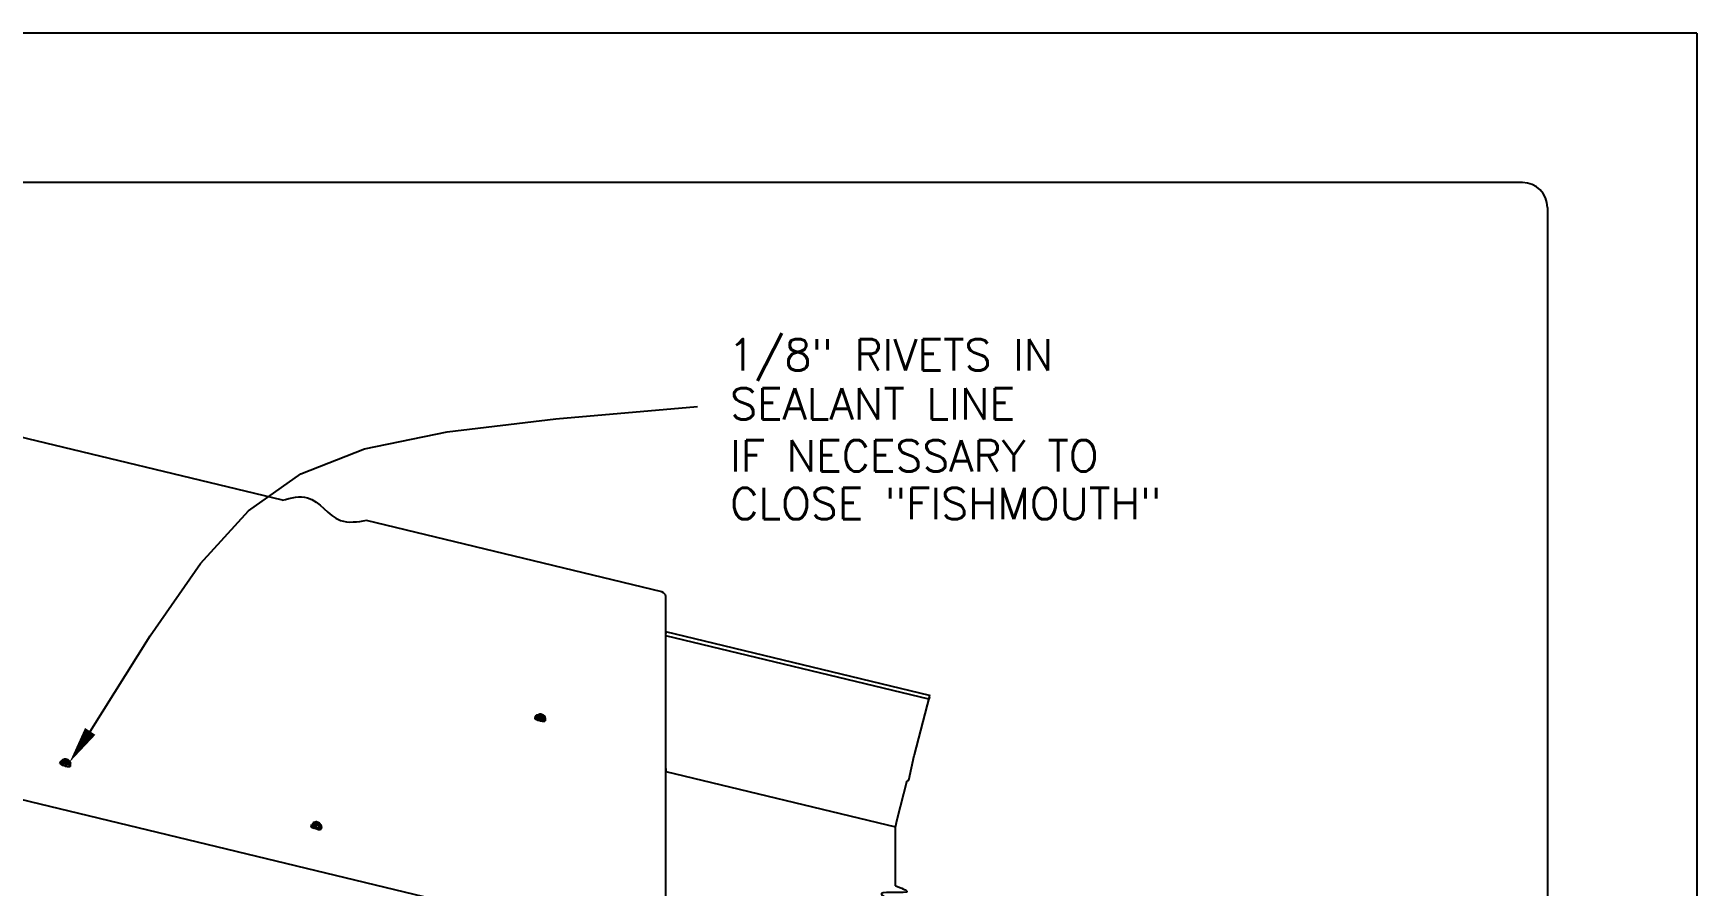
# Model space of a CAD drawing. Extents: x 119.2 to 127.7, y -26.1 to -15.1.
# Drawn here: x 123.515 to 127.693, y -17.27 to -15.129 of the extents above; entities that cross this region are included whole.
import ezdxf

# ---------------------------------------------------------------- set-up
doc = ezdxf.new("R2010")
doc.units = 0
doc.header["$LTSCALE"] = 0.5
doc.header["$MEASUREMENT"] = 0
for name, color, linetype in [('BORDER', 9, 'CONTINUOUS'), ('DIM', 4, 'CONTINUOUS'), ('DWG', 2, 'CONTINUOUS')]:
    doc.layers.add(name, color=color, linetype=linetype)
doc.styles.get("Standard").update_dxf_attribs({"font": 'romans.shx'})

msp = doc.modelspace()

# ---------------------------------------------------------------- linework, layer by layer
at = {"layer": 'BORDER'}
for p, q in [((127.6927, -15.1288), (119.1927, -15.1288)), ((127.6927, -15.1288), (127.6927, -26.1288)), ((127.2552, -15.5038), (119.8177, -15.5038)), ((127.3177, -15.5663), (127.3177, -25.6913))]:
    msp.add_line(p, q, dxfattribs=at)
msp.add_arc((127.2552, -15.5663), 0.0625, 0, 90, dxfattribs=at)
at = {"layer": 'DIM', "color": 5}
msp.add_lwpolyline([(123.6582, -16.8819), (123.8091, -16.6421), (123.9355, -16.4607), (124.0555, -16.3284), (124.1868, -16.2354), (124.3473, -16.1722), (124.555, -16.1293), (124.8276, -16.097), (125.1831, -16.0659)], dxfattribs=at)
msp.add_lwpolyline([(123.6061, -16.9598, 0, 0.0313, 0), (123.6582, -16.8819, 0.0313, 0.0313, 0)], format="xyseb", dxfattribs=at)
at = {"layer": 'DWG'}
for p, q in [((124.1407, -16.3016), (123.4323, -16.1305)), ((125.0936, -16.5318), (124.3518, -16.3526)), ((125.0981, -16.534), (125.0936, -16.5318)), ((125.0981, -16.534), (125.0936, -16.5318)), ((125.1018, -16.5378), (125.0981, -16.534)), ((125.0981, -16.534), (125.1018, -16.5378)), ((125.1018, -16.5378), (125.1033, -16.5423)), ((125.1033, -16.5423), (125.1033, -17.7985)), ((125.1041, -16.6323), (125.1041, -16.636)), ((125.7663, -16.792), (125.1041, -16.6323)), ((125.7641, -16.801), (125.1041, -16.642)), ((125.7663, -16.7905), (125.7656, -16.7913)), ((125.7656, -16.7913), (125.7663, -16.792)), ((125.7656, -16.7935), (125.7663, -16.792)), ((125.7656, -16.7958), (125.7656, -16.7935)), ((125.7663, -16.792), (125.7663, -16.7905)), ((125.7281, -16.9405), (125.7656, -16.7958)), ((125.7648, -16.7988), (125.7641, -16.801)), ((125.7656, -16.7958), (125.7648, -16.7988)), ((125.7138, -17.0043), (125.7273, -16.9428)), ((125.7273, -16.9428), (125.7281, -16.9405)), ((125.1041, -16.975), (125.1041, -16.9825)), ((125.1041, -16.9825), (125.6808, -17.122)), ((125.0936, -17.4415), (123.4323, -17.0403)), ((125.6846, -17.1033), (125.7101, -17.005)), ((125.7101, -17.005), (125.7131, -17.005)), ((125.7131, -17.005), (125.7138, -17.0043)), ((125.6801, -17.1228), (125.6846, -17.1033)), ((125.6801, -17.1243), (125.6808, -17.122)), ((125.6801, -17.1243), (125.6801, -17.1228)), ((125.6801, -17.2696), (125.6801, -17.1243)), ((125.6808, -17.122), (125.6816, -17.1183)), ((125.6816, -17.1183), (125.6823, -17.1153)), ((125.6831, -17.1115), (125.6838, -17.107))]:
    msp.add_line(p, q, dxfattribs=at)
at = {"layer": 'DWG', "color": 46}
for p, q in [((124.7816, -16.8415), (124.7741, -16.849)), ((124.7741, -16.849), (124.7996, -16.8453)), ((124.7741, -16.849), (124.7756, -16.8505)), ((124.7756, -16.8505), (124.7763, -16.8438)), ((124.7763, -16.8438), (124.7756, -16.8505)), ((124.7756, -16.8505), (124.7786, -16.852)), ((124.7861, -16.8393), (124.7763, -16.8438)), ((124.7763, -16.8438), (124.7808, -16.8408)), ((124.7763, -16.8438), (124.7808, -16.8408)), ((124.7816, -16.8415), (124.7763, -16.8438)), ((124.7778, -16.843), (124.7763, -16.8438)), ((124.7763, -16.8438), (124.7801, -16.8475)), ((124.7868, -16.84), (124.7778, -16.843)), ((124.7801, -16.8475), (124.7786, -16.852)), ((124.7786, -16.852), (124.7823, -16.8543)), ((124.7951, -16.8408), (124.7801, -16.8475)), ((124.7801, -16.8475), (124.7831, -16.843)), ((124.7808, -16.8408), (124.7861, -16.8385)), ((124.7808, -16.8408), (124.7816, -16.8415)), ((124.7853, -16.8393), (124.7816, -16.8415)), ((124.7823, -16.8543), (124.7838, -16.849)), ((124.7876, -16.8558), (124.7823, -16.8543)), ((124.7831, -16.843), (124.7861, -16.8445)), ((124.7838, -16.849), (124.7861, -16.8445)), ((124.7838, -16.849), (124.7891, -16.8505)), ((124.7861, -16.8385), (124.7853, -16.8393)), ((124.7853, -16.8393), (124.7928, -16.8393)), ((124.7853, -16.8393), (124.7853, -16.8393)), ((124.7891, -16.8408), (124.7853, -16.8393)), ((124.7906, -16.8385), (124.7861, -16.8385)), ((124.7868, -16.84), (124.7861, -16.8393)), ((124.7861, -16.8445), (124.7891, -16.8408)), ((124.7861, -16.8445), (124.7936, -16.846)), ((124.7868, -16.8385), (124.7868, -16.84)), ((124.7868, -16.8385), (124.7868, -16.8385)), ((124.7913, -16.8393), (124.7868, -16.8385)), ((124.7928, -16.8393), (124.7868, -16.84)), ((124.7913, -16.8393), (124.7868, -16.84)), ((124.7891, -16.8505), (124.7876, -16.8558)), ((124.7876, -16.8558), (124.7891, -16.8505)), ((124.7876, -16.8558), (124.7928, -16.8565)), ((124.7891, -16.8408), (124.7913, -16.8393)), ((124.7958, -16.8415), (124.7891, -16.8408)), ((124.7891, -16.8505), (124.7936, -16.8513)), ((124.7898, -16.8453), (124.7906, -16.8415)), ((124.7928, -16.8565), (124.7898, -16.8453)), ((124.7906, -16.8415), (124.7906, -16.8385)), ((124.7906, -16.8385), (124.7913, -16.8393)), ((124.7906, -16.8385), (124.7906, -16.8385)), ((124.7943, -16.8423), (124.7906, -16.8385)), ((124.7906, -16.8415), (124.7913, -16.8393)), ((124.7958, -16.8415), (124.7906, -16.8415)), ((124.7928, -16.8415), (124.7906, -16.8415)), ((124.7913, -16.8393), (124.7928, -16.8393)), ((124.7913, -16.8393), (124.7928, -16.8415)), ((124.7951, -16.8415), (124.7913, -16.8393)), ((124.7913, -16.8393), (124.7943, -16.84)), ((124.7928, -16.8393), (124.7951, -16.8408)), ((124.7928, -16.8393), (124.7928, -16.8393)), ((124.7936, -16.846), (124.7928, -16.8415)), ((124.7928, -16.8565), (124.7996, -16.8565)), ((124.7936, -16.846), (124.7988, -16.846)), ((124.7936, -16.8513), (124.7936, -16.846)), ((124.7936, -16.846), (124.7966, -16.846)), ((124.7936, -16.8513), (124.7936, -16.846)), ((124.8003, -16.8513), (124.7936, -16.8513)), ((124.7943, -16.84), (124.7951, -16.8408)), ((124.7943, -16.84), (124.7943, -16.84)), ((124.7943, -16.8423), (124.7958, -16.8415)), ((124.7966, -16.846), (124.7943, -16.8423)), ((124.7996, -16.8453), (124.7943, -16.8423)), ((124.7951, -16.8408), (124.7988, -16.8438)), ((124.7988, -16.846), (124.7951, -16.8415)), ((124.7988, -16.846), (124.7958, -16.8415)), ((124.7966, -16.846), (124.7958, -16.8415)), ((124.7958, -16.8415), (124.7996, -16.8453)), ((124.7973, -16.8513), (124.7966, -16.846)), ((124.7973, -16.8565), (124.7973, -16.8513)), ((124.7996, -16.8565), (124.7973, -16.8565)), ((124.7988, -16.8438), (124.8011, -16.8498)), ((124.7988, -16.8438), (124.7988, -16.846)), ((124.7988, -16.8438), (124.7988, -16.8438)), ((124.7996, -16.8453), (124.7988, -16.846)), ((124.7988, -16.846), (124.8003, -16.8513)), ((124.7996, -16.8453), (124.8011, -16.8498)), ((124.8011, -16.8498), (124.7996, -16.8453)), ((124.7996, -16.8565), (124.8003, -16.8513)), ((124.8003, -16.8513), (124.7996, -16.8565)), ((124.8011, -16.855), (124.7996, -16.8565)), ((124.8011, -16.8498), (124.8003, -16.8513)), ((124.8003, -16.8513), (124.8011, -16.8498)), ((124.8011, -16.8498), (124.8011, -16.855)), ((123.5816, -16.9623), (123.5891, -16.9548)), ((123.5816, -16.9623), (123.5846, -16.9578)), ((123.5876, -16.9608), (123.5816, -16.9623)), ((123.5831, -16.9638), (123.6033, -16.954)), ((123.5853, -16.9585), (123.5831, -16.9638)), ((123.5846, -16.9578), (123.5853, -16.9563)), ((123.5951, -16.9533), (123.5853, -16.9563)), ((123.5853, -16.9563), (123.5853, -16.9585)), ((123.5853, -16.9563), (123.5853, -16.9563)), ((123.5861, -16.9653), (123.5988, -16.9525)), ((123.5913, -16.9563), (123.5876, -16.9608)), ((123.5876, -16.9608), (123.5966, -16.9638)), ((123.5936, -16.9525), (123.5883, -16.954)), ((123.5883, -16.954), (123.5891, -16.9548)), ((123.5936, -16.9518), (123.5891, -16.9533)), ((123.5891, -16.9548), (123.5936, -16.9525)), ((123.5891, -16.9533), (123.5891, -16.9548)), ((123.5891, -16.9548), (123.5913, -16.9563)), ((123.5943, -16.9578), (123.5921, -16.9623)), ((123.5936, -16.9518), (123.5936, -16.9525)), ((123.5981, -16.9518), (123.5936, -16.9518)), ((123.5981, -16.9518), (123.5936, -16.9518)), ((123.5936, -16.9518), (123.5936, -16.9525)), ((123.5988, -16.9525), (123.5936, -16.9518)), ((123.5936, -16.9525), (123.6003, -16.9525)), ((123.5936, -16.9525), (123.5951, -16.9533)), ((123.5943, -16.9578), (123.6018, -16.9533)), ((123.5966, -16.954), (123.5943, -16.9578)), ((123.5943, -16.9578), (123.5973, -16.9585)), ((123.5951, -16.9518), (123.5966, -16.9518)), ((123.5951, -16.9518), (123.5951, -16.9518)), ((123.5988, -16.9525), (123.5951, -16.9518)), ((123.5951, -16.9533), (123.5988, -16.9525)), ((123.5966, -16.9518), (123.6003, -16.9525)), ((123.5988, -16.9525), (123.5966, -16.954)), ((123.5973, -16.9585), (123.5981, -16.9548)), ((123.5973, -16.9585), (123.6011, -16.9593)), ((123.6003, -16.9698), (123.5973, -16.9585)), ((123.5981, -16.9548), (123.5981, -16.9518)), ((123.5981, -16.9518), (123.5981, -16.9518)), ((123.5988, -16.9525), (123.5981, -16.9518)), ((123.6003, -16.9548), (123.5981, -16.9548)), ((123.5981, -16.9548), (123.6003, -16.9548)), ((123.6018, -16.9533), (123.5988, -16.9525)), ((123.6003, -16.9525), (123.5988, -16.9525)), ((123.6063, -16.9593), (123.5988, -16.9525)), ((123.5988, -16.9525), (123.6071, -16.9585)), ((123.6003, -16.9525), (123.6003, -16.9525)), ((123.6003, -16.9548), (123.6011, -16.9593)), ((123.6011, -16.9593), (123.6063, -16.9593)), ((123.6011, -16.9645), (123.6011, -16.9593)), ((123.6011, -16.9593), (123.6041, -16.9593)), ((123.6011, -16.9593), (123.6011, -16.9645)), ((123.6018, -16.9533), (123.6018, -16.9533)), ((123.6033, -16.954), (123.6018, -16.9533)), ((123.6018, -16.9555), (123.6033, -16.9548)), ((123.6041, -16.9593), (123.6018, -16.9555)), ((123.6033, -16.954), (123.6063, -16.957)), ((123.6033, -16.9548), (123.6033, -16.954)), ((123.6063, -16.957), (123.6063, -16.9593)), ((123.6086, -16.963), (123.6063, -16.957)), ((123.6063, -16.957), (123.6086, -16.963)), ((123.6063, -16.957), (123.6063, -16.957)), ((123.6071, -16.9585), (123.6063, -16.9593)), ((123.6063, -16.9593), (123.6078, -16.9645)), ((123.5861, -16.9653), (123.5831, -16.9638)), ((123.5898, -16.9675), (123.5861, -16.9653)), ((123.5921, -16.9623), (123.5898, -16.9675)), ((123.5951, -16.969), (123.5898, -16.9675)), ((123.5966, -16.9638), (123.5951, -16.969)), ((123.5951, -16.969), (123.6003, -16.9698)), ((123.6011, -16.9645), (123.5966, -16.9638)), ((123.6003, -16.9698), (123.6078, -16.9698)), ((123.6078, -16.9645), (123.6011, -16.9645)), ((123.6056, -16.9645), (123.6048, -16.9698)), ((123.6086, -16.963), (123.6056, -16.9645)), ((123.6078, -16.9645), (123.6086, -16.963)), ((123.6078, -16.9698), (123.6078, -16.9645)), ((123.6078, -16.9645), (123.6078, -16.9698)), ((123.6078, -16.9698), (123.6086, -16.9683)), ((123.6086, -16.9683), (123.6086, -16.963)), ((124.2339, -17.1125), (124.2122, -17.12)), ((124.2122, -17.12), (124.2129, -17.1215)), ((124.2182, -17.1117), (124.2129, -17.1215)), ((124.2129, -17.1215), (124.2144, -17.1155)), ((124.2129, -17.1215), (124.2159, -17.1237)), ((124.2159, -17.1237), (124.2129, -17.1215)), ((124.2249, -17.1095), (124.2144, -17.1155)), ((124.2144, -17.1155), (124.2152, -17.117)), ((124.2152, -17.117), (124.2332, -17.1125)), ((124.2159, -17.1237), (124.2242, -17.1155)), ((124.2159, -17.1237), (124.2204, -17.1252)), ((124.2302, -17.1282), (124.2159, -17.1237)), ((124.2234, -17.1102), (124.2182, -17.1117)), ((124.2182, -17.1185), (124.2189, -17.1132)), ((124.2189, -17.1132), (124.2182, -17.1185)), ((124.2212, -17.1147), (124.2182, -17.1185)), ((124.2182, -17.1185), (124.2219, -17.1207)), ((124.2189, -17.111), (124.2287, -17.1102)), ((124.2212, -17.111), (124.2189, -17.111)), ((124.2189, -17.1132), (124.2242, -17.111)), ((124.2212, -17.1147), (124.2189, -17.1132)), ((124.2204, -17.1252), (124.2279, -17.117)), ((124.2204, -17.1252), (124.2317, -17.123)), ((124.2257, -17.1267), (124.2204, -17.1252)), ((124.2264, -17.1095), (124.2212, -17.111)), ((124.2212, -17.1147), (124.2249, -17.1117)), ((124.2242, -17.1155), (124.2212, -17.1147)), ((124.2219, -17.1207), (124.2264, -17.1215)), ((124.2234, -17.1102), (124.2249, -17.1095)), ((124.2287, -17.1102), (124.2234, -17.1102)), ((124.2369, -17.1162), (124.2234, -17.1102)), ((124.2242, -17.111), (124.2249, -17.1095)), ((124.2324, -17.1117), (124.2242, -17.1155)), ((124.2242, -17.1155), (124.2264, -17.1125)), ((124.2249, -17.1095), (124.2264, -17.1095)), ((124.2264, -17.1095), (124.2249, -17.1095)), ((124.2249, -17.1095), (124.2287, -17.1102)), ((124.2249, -17.1095), (124.2249, -17.1095)), ((124.2249, -17.1117), (124.2287, -17.1102)), ((124.2264, -17.1125), (124.2249, -17.1117)), ((124.2264, -17.1215), (124.2257, -17.1267)), ((124.2264, -17.1095), (124.2264, -17.1095)), ((124.2264, -17.1125), (124.2264, -17.1095)), ((124.2324, -17.1117), (124.2264, -17.1095)), ((124.2287, -17.1132), (124.2264, -17.1125)), ((124.2279, -17.117), (124.2287, -17.1132)), ((124.2279, -17.117), (124.2287, -17.1132)), ((124.2287, -17.1132), (124.2279, -17.117)), ((124.2317, -17.1177), (124.2279, -17.117)), ((124.2279, -17.117), (124.2317, -17.1177)), ((124.2287, -17.1132), (124.2287, -17.1102)), ((124.2287, -17.1102), (124.2287, -17.1132)), ((124.2287, -17.1102), (124.2324, -17.1132)), ((124.2384, -17.1222), (124.2287, -17.1102)), ((124.2287, -17.1102), (124.2332, -17.1132)), ((124.2287, -17.1102), (124.2339, -17.1125)), ((124.2332, -17.1132), (124.2287, -17.1132)), ((124.2339, -17.1125), (124.2302, -17.1132)), ((124.2302, -17.1132), (124.2317, -17.1177)), ((124.2317, -17.123), (124.2302, -17.1282)), ((124.2317, -17.123), (124.2302, -17.1282)), ((124.2317, -17.1177), (124.2362, -17.1177)), ((124.2317, -17.1177), (124.2317, -17.123)), ((124.2354, -17.123), (124.2317, -17.123)), ((124.2317, -17.123), (124.2354, -17.123)), ((124.2339, -17.1125), (124.2324, -17.1117)), ((124.2324, -17.1132), (124.2347, -17.1177)), ((124.2332, -17.1132), (124.2339, -17.1125)), ((124.2332, -17.1125), (124.2339, -17.1125)), ((124.2362, -17.1177), (124.2339, -17.1125)), ((124.2339, -17.1125), (124.2369, -17.1162)), ((124.2347, -17.1177), (124.2354, -17.123)), ((124.2354, -17.123), (124.2347, -17.1282)), ((124.2347, -17.1282), (124.2377, -17.1275)), ((124.2362, -17.1177), (124.2354, -17.123)), ((124.2354, -17.123), (124.2384, -17.1222)), ((124.2362, -17.1177), (124.2369, -17.1162)), ((124.2384, -17.1222), (124.2362, -17.1177)), ((124.2369, -17.1162), (124.2392, -17.1215)), ((124.2369, -17.1162), (124.2369, -17.1162)), ((124.2377, -17.1275), (124.2392, -17.1215)), ((124.2392, -17.1215), (124.2377, -17.1275)), ((124.2392, -17.1215), (124.2384, -17.1222)), ((124.2302, -17.1282), (124.2347, -17.1282))]:
    msp.add_line(p, q, dxfattribs=at)
at = {"layer": 'DWG'}
for points in [[(124.1407, -16.3016), (124.2039, -16.2952), (124.2863, -16.352), (124.3526, -16.3518)], [(125.6801, -17.2696), (125.7098, -17.2841), (125.6457, -17.2894), (125.6808, -17.3103)]]:
    msp.add_spline(points, degree=3, dxfattribs=at)

# ---------------------------------------------------------------- texts
at = {"layer": 'DIM'}
for s, p in [('1/8" RIVETS IN', (125.26, -15.9754)), ('SEALANT LINE', (125.2653, -16.0984)), ('IF NECESSARY TO', (125.2653, -16.2293)), ('CLOSE "FISHMOUTH"', (125.2653, -16.3494))]:
    msp.add_text(s, height=0.07875, dxfattribs=at).set_placement(p)

doc.saveas('drawing.dxf')
